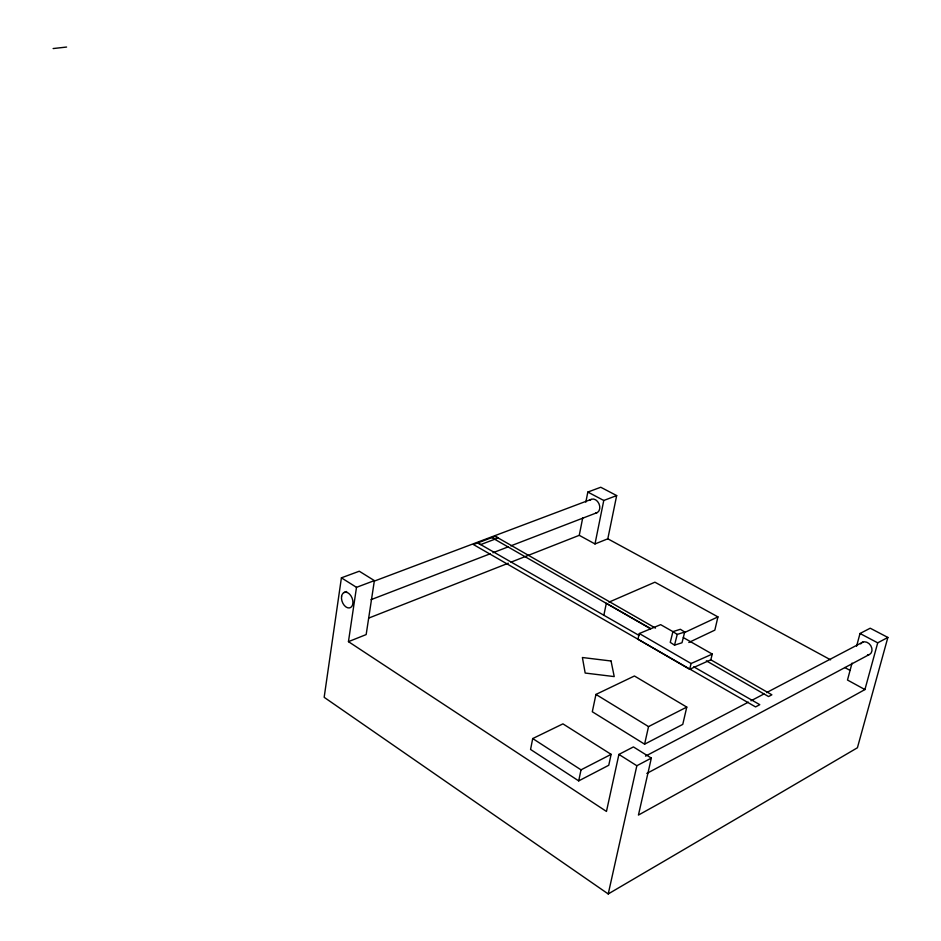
<?xml version="1.0" encoding="UTF-8"?>
<svg xmlns="http://www.w3.org/2000/svg" width="941" height="941" viewBox="0 0 941 941"><rect width="100%" height="100%" fill="white"/><g stroke="black" fill="none" stroke-linecap="round" stroke-linejoin="round"><path stroke-width="1.41" d="M374.377 580.609L356.498 587.337L348.452 641.656L366.167 634.575L374.377 580.609L359.274 571.222L341.407 577.833L324.163 697.316L608.227 893.95L857.416 747.766L887.869 637.445L870.202 628.212L860.015 633.493L856.592 646.185M532.712 738.556L530.571 749.459L578.703 780.889L608.756 765.268L611.121 754.353L562.93 723.864L532.712 738.556L581.02 769.844L611.121 754.353M511.01 562.153L579.256 535.323L582.691 518.02M585.831 502.153L587.831 492.061L600.746 487.25L616.673 495.578L607.815 538.805L594.994 543.945L579.256 535.323M594.994 543.945L603.769 500.483L616.673 495.578M603.851 615.238L606.333 603.287L650.725 628.623M595.947 694.423L592.312 711.761L644.597 744.166L682.766 724.394L686.777 707.091L634.434 675.991L595.947 694.423L648.537 726.593L686.777 707.091M578.703 780.889L581.02 769.844M887.869 637.445L877.718 642.832L864.92 689.565L638.445 815.059L651.337 758.093L633.422 746.919L618.907 754.423L606.463 811.448L348.452 641.656M608.227 893.95L636.845 765.739L651.337 758.093M644.597 744.166L648.537 726.593M608.956 602.146L654.912 582.197L717.936 616.896L714.842 630.129L688.824 642.48M673.25 631.823L660.653 624.648L639.315 633.528L637.939 639.221L689.635 669.298L710.808 659.806L712.278 654.089L683.319 637.575M672.921 631.634L670.251 642.362L674.544 645.15L682.002 642.75L684.695 632.034L680.378 629.282L672.921 631.634L677.226 634.41L684.695 632.034M674.544 645.15L677.226 634.41M689.635 669.298L691.106 663.523L712.278 654.089M852.04 663.111L847.488 680.025L864.92 689.565M646.843 773.42L868.978 654.713M645.538 756.117L748.354 702.162M750.965 700.798L763.974 693.964M766.586 692.6L862.897 642.056M684.072 632.764L717.936 616.896M369.06 617.955L508.281 563.224M371.013 599.676L490.226 553.779M492.966 552.732L508.046 546.921M510.787 545.874L597.123 512.633M343.935 592.559L346.676 591.524M374.13 581.173L591.03 499.436M639.092 635.457L477.746 542.91L480.663 544.592L498.177 537.958L495.26 536.299L473.405 544.545L755.576 706.914L759.787 704.68L693.717 666.793M53.131 48.556L66.588 47.05M860.015 633.493L877.718 642.832M587.831 492.061L603.769 500.483M607.815 538.805L830.597 659.829M844.771 667.522L849.923 670.321M495.26 536.299L655.465 628.094M710.808 659.806L771.879 694.799L768.55 696.552L706.35 660.829M491.825 537.605L650.502 628.741M639.315 633.528L691.106 663.523M341.407 577.833L356.498 587.337M618.907 754.423L636.845 765.739M589.889 500.283A7.269 5.399 67.2 0 1 598.935 503.635A7.269 5.399 67.2 0 1 595.759 513.033M860.674 643.867A7.081 5.54 54.9 0 1 870.778 645.667A7.081 5.54 54.9 0 1 867.508 654.995M611.05 661.005L582.397 657.512L585.173 673.05L614.226 676.591L611.05 661.005M341.571 596.441A8.21 5.281 69.2 0 0 349.123 607.957A8.21 5.281 69.2 0 0 350.934 595.806A8.21 5.281 69.2 0 0 341.571 596.441"/></g></svg>
